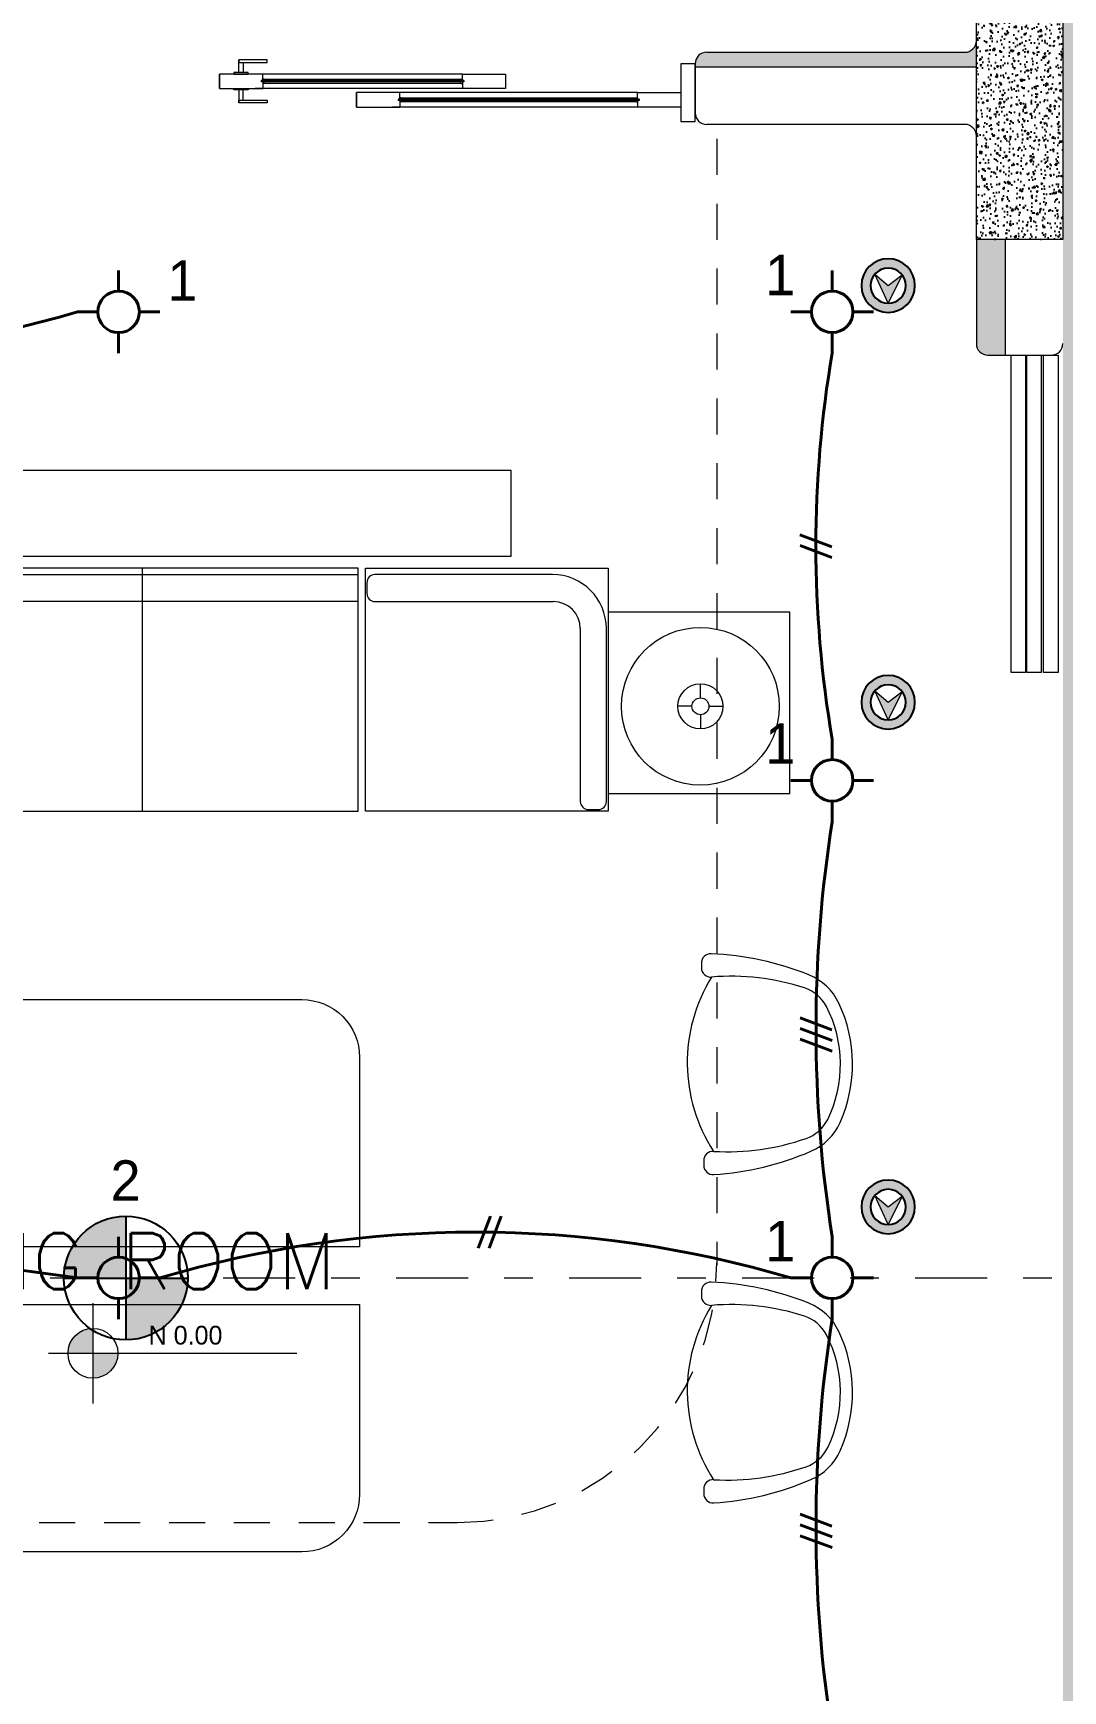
# Model space of a CAD drawing. Header units: metres. Extents: x 14 to 2416, y -346 to 476.
# Drawn here: x 53.43 to 57, y -82.06 to -76.31 of the extents above; entities that cross this region are included whole.
import ezdxf

# ---------------------------------------------------------------- set-up
doc = ezdxf.new("R2010")
doc.units = ezdxf.units.M
for name, pattern in [('0', [0]), ('CONTINU', [0]), ('DASHDOT', [1, 0.5, -0.25, 0, -0.25]), ('HIDDEN2', [0.1875, 0.125, -0.0625])]:
    doc.linetypes.add(name, pattern=pattern)
doc.layers.get('0').update_dxf_attribs({"linetype": '0', "lineweight": 20})
for name, color, linetype, lineweight in [('A-ANNO-TEXT', 20, 'Continuous', 13), ('A-DOOR', 35, 'Continuous', 5), ('A-SECT-IDEN', 251, 'CONTINU', 9), ('A-WALL', 250, 'Continuous', 20), ('baños', 251, 'Continuous', 0), ('Columnas', 7, 'Continuous', 18), ('E Salida Luces', 22, 'Continuous', 40), ('E Tuberia Emp Losa', 22, 'Continuous', 40), ('MAVA', 1, 'Continuous', 15), ('MOBILIARIOS', 252, 'Continuous', 0), ('piscina', 131, 'Continuous', 0), ('textos', 7, 'Continuous', 0)]:
    doc.layers.add(name, color=color, linetype=linetype, lineweight=lineweight)
doc.layers.add('HATCH', color=8, linetype='Continuous')
doc.layers.add('MAVA Luminarias', color=1, linetype='Continuous')
doc.layers.add('hatch piso', color=253, linetype='Continuous', lineweight=0, transparency=0.7)
doc.layers.add('RELLENO SECCION', color=8, linetype='Continuous', lineweight=0, transparency=0.4)
doc.layers.add('Techos 1', color=7, linetype='HIDDEN2', lineweight=9, true_color=0x42391a)
doc.styles.add('CENTURY GOTHIC', font='GOTHIC.TTF')
doc.styles.add('ESC100-2mm', font='arial.ttf', dxfattribs={"height": 0.15})
doc.styles.get("Standard").update_dxf_attribs({"font": 'arial.ttf', "height": 0.1875})

# ---------------------------------------------------------------- blocks, each defined once
blk = doc.blocks.new('dl ip')
at = {"layer": 'MAVA', "transparency": 33554687}
h = blk.add_hatch(color=40, dxfattribs=at)
h.dxf.hatch_style = 1
h.paths.add_polyline_path([(94.7574, -111.2088), (94.7109, -111.2482), (94.6624, -111.2113), (94.7109, -111.3092)])
at = {"layer": 'MAVA Luminarias', "linetype": 'Continuous'}
h = blk.add_hatch(color=40, dxfattribs=at)
h.paths.add_polyline_path([(94.618, -111.2482, 1), (94.8039, -111.2482, 1)])
h.paths.add_polyline_path([(94.7719, -111.2482, -1), (94.6499, -111.2482, -1)], flags=16)
at = {"layer": 'MAVA', "color": 40}
for p, q in [((94.7109, -111.2482), (94.6624, -111.2113)), ((94.6624, -111.2113), (94.7109, -111.3092)), ((94.7109, -111.3092), (94.7574, -111.2088)), ((94.7574, -111.2088), (94.7109, -111.2482))]:
    blk.add_line(p, q, dxfattribs=at)
at = {"layer": 'MAVA Luminarias', "color": 40, "linetype": 'Continuous'}
for radius in [0.093, 0.061]:
    blk.add_circle((94.7109, -111.2482), radius, dxfattribs=at)
blk = doc.blocks.new('lum decorativa')
at = {"layer": 'MAVA Luminarias', "ltscale": 0.3, "transparency": 33554687}
h = blk.add_hatch(color=82, dxfattribs=at)
h.paths.add_polyline_path([(513802.9376, 2035251.3382, 0.414214), (513802.8639, 2035251.2646), (513802.9376, 2035251.2646)])
h.paths.add_polyline_path([(513802.9376, 2035251.1909, 0.414214), (513803.0112, 2035251.2646), (513802.9376, 2035251.2646)])
at = {"layer": 'MAVA Luminarias', "color": 82, "ltscale": 0.3, "transparency": 33554687}
for p, q in [((513802.9376, 2035251.3382), (513802.9376, 2035251.1909)), ((513802.8639, 2035251.2646), (513803.0112, 2035251.2646))]:
    blk.add_line(p, q, dxfattribs=at)
blk.add_circle((513802.9376, 2035251.2646), 0.0737, dxfattribs=at)
blk = doc.blocks.new('PL BASE 1N NASAS 09')
at = {"layer": 'HATCH'}
h = blk.add_hatch(dxfattribs=at)
h.set_pattern_fill('AR-CONC', color=256, scale=0.00032)
h.paths.add_polyline_path([(-93.3811, -41.6493), (-93.6811, -41.6493), (-93.6811, -40.6447), (-93.3811, -40.6447)])
at = {"layer": 'RELLENO SECCION', "true_color": 0xc7c8ca}
h = blk.add_hatch(color=9, dxfattribs=at)
h.dxf.hatch_style = 1
h.paths.add_polyline_path([(-94.6161, -40.9997, 0.414214), (-94.6561, -41.0397), (-94.6561, -41.0497), (-93.6811, -41.0497), (-93.6811, -40.9597, -0.414214), (-93.7211, -40.9997)])
h = blk.add_hatch(color=9, dxfattribs=at)
h.dxf.hatch_style = 1
h.paths.add_polyline_path([(-93.5811, -41.6493), (-93.6811, -41.6493), (-93.6811, -42.0097, 0.414214), (-93.6411, -42.0497), (-93.5811, -42.0497)])
at = {"layer": 'textos', "transparency": 33554534}
h = blk.add_hatch(color=256, dxfattribs=at)
h.dxf.hatch_style = 1
h.paths.add_polyline_path([(-96.745, -45.4242, 0.414214), (-96.8315, -45.5108), (-96.745, -45.5108)])
h.paths.add_polyline_path([(-96.6584, -45.5108), (-96.745, -45.5108), (-96.745, -45.5973, 0.414214)])
at = {"layer": 'A-DOOR'}
for p, q in [((-96.2386, -41.0701), (-96.2386, -41.0254)), ((-96.2386, -41.0701), (-96.2386, -41.0254)), ((-96.2236, -41.035), (-96.2236, -41.0701)), ((-96.2236, -41.035), (-96.2236, -41.0701)), ((-96.3061, -41.1251), (-96.3061, -41.0751)), ((-96.1561, -41.0751), (-96.3061, -41.0751)), ((-96.3061, -41.0751), (-96.3061, -41.1251)), ((-96.3061, -41.1251), (-96.3061, -41.0751)), ((-96.1561, -41.0751), (-96.3061, -41.0751)), ((-96.3061, -41.0751), (-96.3061, -41.1251)), ((-95.4637, -41.0751), (-96.1823, -41.0751)), ((-95.4637, -41.0751), (-96.1823, -41.0751)), ((-96.1561, -41.0976), (-96.1561, -41.0751)), ((-96.1561, -41.0976), (-96.1561, -41.0751)), ((-96.1511, -41.0929), (-96.1561, -41.0929)), ((-96.1511, -41.0929), (-96.1561, -41.0929)), ((-96.1511, -41.0929), (-95.4687, -41.0929)), ((-96.1511, -41.0929), (-96.1511, -41.0976)), ((-96.1511, -41.0929), (-95.4687, -41.0929)), ((-96.1511, -41.0929), (-96.1511, -41.0976)), ((-95.4687, -41.0929), (-95.4637, -41.0929)), ((-95.4687, -41.0929), (-95.4687, -41.0976)), ((-95.4687, -41.0929), (-95.4637, -41.0929)), ((-95.4687, -41.0929), (-95.4687, -41.0976)), ((-95.4637, -41.0751), (-95.3137, -41.0751)), ((-95.4637, -41.0976), (-95.4637, -41.0751)), ((-95.4637, -41.0751), (-95.3137, -41.0751)), ((-95.4637, -41.0976), (-95.4637, -41.0751)), ((-95.3137, -41.0751), (-95.3137, -41.1251)), ((-95.3137, -41.0751), (-95.3137, -41.1251)), ((-96.3061, -41.1251), (-96.1561, -41.1251)), ((-96.3061, -41.1251), (-96.1561, -41.1251)), ((-96.2386, -41.1301), (-96.2386, -41.1749)), ((-96.2386, -41.1301), (-96.2386, -41.1749)), ((-96.2236, -41.1652), (-96.2236, -41.1301)), ((-96.2236, -41.1652), (-96.2236, -41.1301)), ((-95.4637, -41.1251), (-96.1823, -41.1251)), ((-95.4637, -41.1251), (-96.1823, -41.1251)), ((-95.4587, -41.0976), (-96.1611, -41.0976)), ((-96.1611, -41.0976), (-96.1611, -41.1026)), ((-95.4587, -41.0976), (-96.1611, -41.0976)), ((-96.1611, -41.0976), (-96.1611, -41.1026)), ((-95.4587, -41.1026), (-96.1611, -41.1026)), ((-95.4587, -41.1026), (-96.1611, -41.1026)), ((-96.1561, -41.1026), (-96.1561, -41.1251)), ((-96.1561, -41.1026), (-96.1561, -41.1251)), ((-96.1511, -41.1074), (-96.1561, -41.1074)), ((-96.1511, -41.1074), (-96.1561, -41.1074)), ((-96.1511, -41.1074), (-96.1511, -41.1026)), ((-96.1511, -41.1074), (-96.1511, -41.1026)), ((-95.4687, -41.1074), (-96.1511, -41.1074)), ((-95.4687, -41.1074), (-96.1511, -41.1074)), ((-95.8311, -41.1897), (-95.8311, -41.1397)), ((-95.6811, -41.1397), (-95.8311, -41.1397)), ((-95.8311, -41.1397), (-95.8311, -41.1897)), ((-95.8311, -41.1897), (-95.8311, -41.1397)), ((-95.6811, -41.1397), (-95.8311, -41.1397)), ((-95.8311, -41.1397), (-95.8311, -41.1897)), ((-94.8561, -41.1397), (-95.7073, -41.1397)), ((-94.8561, -41.1397), (-95.7073, -41.1397)), ((-95.6811, -41.1622), (-95.6811, -41.1397)), ((-95.6811, -41.1622), (-95.6811, -41.1397)), ((-95.4687, -41.1074), (-95.4687, -41.1026)), ((-95.4687, -41.1074), (-95.4687, -41.1026)), ((-95.4687, -41.1074), (-95.4637, -41.1074)), ((-95.4687, -41.1074), (-95.4637, -41.1074)), ((-95.4637, -41.1026), (-95.4637, -41.1251)), ((-95.4637, -41.1026), (-95.4637, -41.1251)), ((-95.3137, -41.1251), (-95.4637, -41.1251)), ((-95.3137, -41.1251), (-95.4637, -41.1251)), ((-95.4587, -41.0976), (-95.4587, -41.1026)), ((-95.4587, -41.0976), (-95.4587, -41.1026)), ((-94.8561, -41.1397), (-94.7061, -41.1397)), ((-94.8561, -41.1622), (-94.8561, -41.1397)), ((-94.8561, -41.1397), (-94.7061, -41.1397)), ((-94.8561, -41.1622), (-94.8561, -41.1397)), ((-94.7061, -41.1397), (-94.7061, -41.1897)), ((-94.7061, -41.1397), (-94.7061, -41.1897)), ((-95.8311, -41.1897), (-95.6811, -41.1897)), ((-95.8311, -41.1897), (-95.6811, -41.1897)), ((-94.8561, -41.1897), (-95.7073, -41.1897)), ((-94.8561, -41.1897), (-95.7073, -41.1897)), ((-94.8511, -41.1622), (-95.6861, -41.1622)), ((-95.6861, -41.1622), (-95.6861, -41.1672)), ((-94.8511, -41.1622), (-95.6861, -41.1622)), ((-95.6861, -41.1622), (-95.6861, -41.1672)), ((-94.8511, -41.1672), (-95.6861, -41.1672)), ((-94.8511, -41.1672), (-95.6861, -41.1672)), ((-95.6761, -41.1575), (-95.6811, -41.1575)), ((-95.6761, -41.1575), (-95.6811, -41.1575)), ((-95.6811, -41.1672), (-95.6811, -41.1897)), ((-95.6811, -41.1672), (-95.6811, -41.1897)), ((-95.6761, -41.172), (-95.6811, -41.172)), ((-95.6761, -41.172), (-95.6811, -41.172)), ((-95.6761, -41.1575), (-94.8611, -41.1575)), ((-95.6761, -41.1575), (-95.6761, -41.1622)), ((-95.6761, -41.1575), (-94.8611, -41.1575)), ((-95.6761, -41.1575), (-95.6761, -41.1622)), ((-95.6761, -41.172), (-95.6761, -41.1672)), ((-95.6761, -41.172), (-95.6761, -41.1672)), ((-94.8611, -41.172), (-95.6761, -41.172)), ((-94.8611, -41.172), (-95.6761, -41.172)), ((-94.8611, -41.1575), (-94.8561, -41.1575)), ((-94.8611, -41.1575), (-94.8611, -41.1622)), ((-94.8611, -41.1575), (-94.8561, -41.1575)), ((-94.8611, -41.1575), (-94.8611, -41.1622)), ((-94.8611, -41.172), (-94.8611, -41.1672)), ((-94.8611, -41.172), (-94.8611, -41.1672)), ((-94.8611, -41.172), (-94.8561, -41.172)), ((-94.8611, -41.172), (-94.8561, -41.172)), ((-94.8561, -41.1672), (-94.8561, -41.1897)), ((-94.8561, -41.1672), (-94.8561, -41.1897)), ((-94.7061, -41.1897), (-94.8561, -41.1897)), ((-94.7061, -41.1897), (-94.8561, -41.1897)), ((-94.8511, -41.1622), (-94.8511, -41.1672)), ((-94.8511, -41.1622), (-94.8511, -41.1672))]:
    blk.add_line(p, q, dxfattribs=at)
at = {"layer": 'A-DOOR', "color": 7}
for points in [[(-96.2386, -41.0254), (-96.2386, -41.035), (-96.1413, -41.035), (-96.1413, -41.0254)], [(-96.2386, -41.0254), (-96.2386, -41.035), (-96.1413, -41.035), (-96.1413, -41.0254)], [(-96.2559, -41.0751), (-96.2064, -41.0751), (-96.2064, -41.0701), (-96.2559, -41.0701)], [(-96.2558, -41.0751), (-96.2064, -41.0751), (-96.2064, -41.0701), (-96.2558, -41.0701)], [(-96.2559, -41.1251), (-96.2064, -41.1251), (-96.2064, -41.1301), (-96.2559, -41.1301)], [(-96.2558, -41.1251), (-96.2064, -41.1251), (-96.2064, -41.1301), (-96.2558, -41.1301)], [(-96.2386, -41.1749), (-96.2386, -41.1652), (-96.1413, -41.1652), (-96.1413, -41.1749)], [(-96.2386, -41.1749), (-96.2386, -41.1652), (-96.1413, -41.1652), (-96.1413, -41.1749)]]:
    blk.add_lwpolyline(points, close=True, dxfattribs=at)
at = {"layer": 'A-DOOR'}
for points in [[(-94.7061, -41.2397), (-94.6561, -41.2397), (-94.6561, -41.0397), (-94.7061, -41.0397)], [(-94.7061, -41.2397), (-94.6561, -41.2397), (-94.6561, -41.0397), (-94.7061, -41.0397)], [(-93.5608, -42.0497), (-93.5108, -42.0497), (-93.5108, -43.1497), (-93.5608, -43.1497)], [(-93.5058, -42.0497), (-93.4558, -42.0497), (-93.4558, -43.1497), (-93.5058, -43.1497)], [(-93.4477, -42.0497), (-93.3977, -42.0497), (-93.3977, -43.1497), (-93.4477, -43.1497)]]:
    blk.add_lwpolyline(points, close=True, dxfattribs=at)
at = {"layer": 'A-WALL'}
for p, q in [((-94.6161, -40.9997), (-93.7211, -40.9997)), ((-94.6562, -41.0847), (-94.6562, -41.1947)), ((-94.6561, -41.0397), (-94.6561, -41.2097)), ((-94.6561, -41.0497), (-93.6811, -41.0497)), ((-93.7211, -41.2497), (-94.6161, -41.2497)), ((-93.6811, -41.6493), (-93.6811, -42.0097)), ((-93.5811, -41.6493), (-93.5811, -42.0497)), ((-93.6411, -42.0497), (-93.4211, -42.0497))]:
    blk.add_line(p, q, dxfattribs=at)
for centre, start, end in [((-93.7211, -40.9597), 270, 360), ((-94.6161, -41.0397), 90, 180), ((-94.6161, -41.2097), 180, 270), ((-93.7211, -41.2897), 360, 90), ((-93.6411, -42.0097), 180, 270), ((-93.4211, -42.0097), 270, 0)]:
    blk.add_arc(centre, 0.04, start, end, dxfattribs=at)
at = {"layer": 'Columnas'}
blk.add_lwpolyline([(-93.3811, -41.6493), (-93.6811, -41.6493), (-93.6811, -40.6447), (-93.3811, -40.6447)], close=True, dxfattribs=at)
at = {"layer": 'piscina', "const_width": 0.004}
for points in [[(-95.4587, -41.1001), (-96.1611, -41.1001)], [(-95.4587, -41.1001), (-96.1611, -41.1001)], [(-94.8511, -41.1647), (-95.6861, -41.1647)], [(-94.8511, -41.1647), (-95.6861, -41.1647)]]:
    blk.add_lwpolyline(points, dxfattribs=at)
at = {"layer": 'Techos 1'}
for p, q in [((-94.5811, -41.2997), (-94.5811, -45.2056)), ((-97.8311, -46.0977), (-95.4811, -46.0977))]:
    blk.add_line(p, q, dxfattribs=at)
blk.add_arc((-95.4811, -45.1977), 0.9, 270, 0, dxfattribs=at)
at = {"layer": 'textos'}
for p, q in [((-96.745, -45.3368), (-96.745, -45.6847)), ((-96.8988, -45.5108), (-96.0379, -45.5108))]:
    blk.add_line(p, q, dxfattribs=at)
blk.add_circle((-96.745, -45.5108), 0.0865, dxfattribs=at)
at = {"layer": 'baños', "linetype": 'Continuous'}
for tag, p in [('MODELNUMBER', (-121.6562, -54.8273)), ('TRADENAME', (-121.6562, -54.8273)), ('PRODUCT', (-121.6562, -54.8274)), ('MATERIAL', (-121.6562, -54.8274))]:
    blk.add_attdef(tag, p, '', height=0.0000254, rotation=359.99992, dxfattribs=at)
at = {"layer": 'textos', "insert": (-97.6997, -45.2888), "char_height": 0.195, "width": 3.404877, "attachment_point": 7}
blk.add_mtext('{\\Fromans|c0; LIVING ROOM}', dxfattribs=at)
at = {"layer": 'textos', "insert": (-96.552, -45.4154), "char_height": 0.065, "attachment_point": 1, "style": 'ESC100-2mm'}
blk.add_mtext_dynamic_manual_height_columns('{\\Ftxt|c0;N 0.00}', width=2.216942, gutter_width=0.5, heights=[0], dxfattribs=at)
blk = doc.blocks.new('A$Ce5805d30')
at = {"layer": 'MOBILIARIOS'}
for p, q in [((0.5483, 0.5483, -0.3418), (0, 0.5483, -0.3418)), ((0, 0.5483, -0.3418), (0, 0, -0.3418)), ((0.5483, 0, -0.3418), (0.5483, 0.5483, -0.3418)), ((0.2635, 0.2954, -0.3418), (0.2635, 0.338, -0.3418)), ((0.2379, 0.2699, -0.3418), (0.1954, 0.2699, -0.3418)), ((0.289, 0.2699, -0.3418), (0.3315, 0.2699, -0.3418)), ((0.2635, 0.2444, -0.3418), (0.2635, 0.2018, -0.3418)), ((0, 0, -0.3418), (0.5483, 0, -0.3418))]:
    blk.add_line(p, q, dxfattribs=at)
for radius in [0.2382, 0.0681, 0.0255]:
    blk.add_circle((0.2635, 0.2699, -0.3418), radius, dxfattribs=at)
blk = doc.blocks.new('PL MUEBLES 1N NASAS 09')
at = {"layer": 'hatch piso'}
h = blk.add_hatch(dxfattribs=at)
h.set_pattern_fill('AR-BRSTD', color=256, scale=0.002, angle=-90)
h.set_pattern_definition([(270, (32.50438, 232.01007), (0.1354836, -2e-17), []), (0, (32.50438, 232.01007), (0.1354836, 0.2032), [0.1354836, -0.1354836])])
h.paths.add_polyline_path([(77.6423, 53.2549), (75.0805, 53.2549), (75.0805, 47.4481), (74.0805, 47.4481), (74.0805, 53.2536), (64.2055, 53.2536), (64.2055, 52.9536), (68.8805, 52.9536), (68.8805, 32.9536), (64.2055, 32.9536), (64.2055, 32.6536), (74.0805, 32.6536), (74.0805, 38.459), (75.0805, 38.459), (75.0805, 32.6549), (77.6423, 32.6549)])
h.paths.add_polyline_path([(72.263, 46.1088), (72.263, 45.6588), (72.6881, 45.6588), (72.6881, 44.6588), (70.0881, 44.6588), (70.0881, 45.6588), (70.5049, 45.6588), (70.5049, 46.1088)], flags=16)
h.paths.add_polyline_path([(70.1951, 48.5995), (70.1951, 49.5995), (71.8951, 49.5995), (71.8951, 48.5995)], flags=16)
edge = h.paths.add_edge_path(flags=16)
edge.add_arc((73.3805, 47.1481), 0.1, 90, 180, ccw=False)
edge.add_line((73.3805, 47.2481), (73.7805, 47.2481))
edge.add_arc((73.7805, 47.1481), 0.1, 0, 90, ccw=False)
edge.add_line((73.8805, 47.1481), (73.8805, 46.8981))
edge.add_arc((73.7805, 46.8981), 0.1, -90, 0, ccw=False)
edge.add_line((73.7805, 46.7981), (73.3805, 46.7981))
edge.add_arc((73.3805, 46.8981), 0.1, 180, 270, ccw=False)
edge.add_line((73.2805, 46.8981), (73.2805, 47.1481))
edge = h.paths.add_edge_path(flags=16)
edge.add_arc((71.0742, 50.0034), 0.25, 0, 360)
edge = h.paths.add_edge_path(flags=16)
edge.add_ellipse((71.5381, 43.9234), major_axis=(0.8, 0.0085), ratio=0.419259, start_angle=0, end_angle=360)
h.paths.add_polyline_path([(72.6881, 44.3074), (73.4881, 44.3074), (73.4881, 43.5074), (72.6881, 43.5074)], flags=16)
h.paths.add_polyline_path([(70.0881, 44.3074), (70.0881, 43.5074), (69.2881, 43.5074), (69.2881, 44.3074)], flags=16)
h.paths.add_polyline_path([(70.1951, 50.4072), (70.1951, 51.4072), (71.8951, 51.4072), (71.8951, 50.4072)], flags=16)
edge = h.paths.add_edge_path(flags=16)
edge.add_ellipse((71.5381, 41.9837), major_axis=(0.8, -0.0085), ratio=0.419259, start_angle=0, end_angle=360, ccw=False)
h.paths.add_polyline_path([(72.6881, 42.3997), (73.4881, 42.3997), (73.4881, 41.5997), (72.6881, 41.5997)], flags=16)
h.paths.add_polyline_path([(70.0881, 42.3997), (70.0881, 41.5997), (69.2881, 41.5997), (69.2881, 42.3997)], flags=16)
edge = h.paths.add_edge_path(flags=16)
edge.add_line((73.2805, 52.5959), (73.2805, 52.8459))
edge.add_arc((73.3805, 52.8459), 0.1, 90, 180, ccw=False)
edge.add_line((73.3805, 52.9459), (73.7805, 52.9459))
edge.add_arc((73.7805, 52.8459), 0.1, 0, 90, ccw=False)
edge.add_line((73.8805, 52.8459), (73.8805, 52.5959))
edge.add_arc((73.7805, 52.5959), 0.1, -90, 0, ccw=False)
edge.add_line((73.7805, 52.4959), (73.3805, 52.4959))
edge.add_arc((73.3805, 52.5959), 0.1, 180, 270, ccw=False)
h.paths.add_polyline_path([(72.6881, 41.2483), (72.6881, 40.2483), (72.263, 40.2483), (72.263, 39.7983), (70.5049, 39.7983), (70.5049, 40.2483), (70.0881, 40.2483), (70.0881, 41.2483)], flags=16)
edge = h.paths.add_edge_path(flags=16)
edge.add_line((73.3805, 39.099), (73.7805, 39.099))
edge.add_arc((73.7805, 38.999), 0.1, 0, 90, ccw=False)
edge.add_line((73.8805, 38.999), (73.8805, 38.749))
edge.add_arc((73.7805, 38.749), 0.1, -90, 0, ccw=False)
edge.add_line((73.7805, 38.649), (73.3805, 38.649))
edge.add_arc((73.3805, 38.749), 0.1, 180, 270, ccw=False)
edge.add_line((73.2805, 38.749), (73.2805, 38.999))
edge.add_arc((73.3805, 38.999), 0.1, 90, 180, ccw=False)
edge = h.paths.add_edge_path(flags=0)
edge.add_line((70.4837, 36.7952), (70.4399, 36.8229))
edge.add_line((70.4399, 36.8229), (70.4131, 36.7807))
edge.add_line((70.4131, 36.7807), (70.3286, 36.8341))
edge.add_arc((70.195, 36.6229), 0.25, 57.68021, 237.68021)
edge.add_line((70.0613, 36.4116), (70.1458, 36.3581))
edge.add_line((70.1458, 36.3581), (70.1191, 36.3159))
edge.add_line((70.1191, 36.3159), (70.1731, 36.2817))
edge.add_arc((71.2562, 35.9774), 1.125, 133.37096, 164.30948, ccw=False)
edge = h.paths.add_edge_path(flags=16)
edge.add_arc((70.0042, 35.9865), 0.2909, 89.25887, 335.97934, ccw=False)
edge.add_line((70.008, 36.2774), (70.108, 36.2774))
edge.add_line((70.108, 36.2774), (70.108, 36.2274))
edge.add_line((70.108, 36.2274), (70.008, 36.2274))
edge.add_arc((70.008, 35.9774), 0.25, 90, 270)
edge.add_line((70.008, 35.7274), (70.108, 35.7274))
edge.add_line((70.108, 35.7274), (70.108, 35.6774))
edge.add_line((70.108, 35.6774), (70.1799, 35.6774))
edge.add_line((70.1799, 35.6774), (70.1191, 35.639))
edge.add_line((70.1191, 35.639), (70.1458, 35.5967))
edge.add_line((70.1458, 35.5967), (70.0613, 35.5433))
edge.add_arc((70.195, 35.332), 0.25, 122.31979, 302.31979)
edge.add_line((70.3286, 35.1207), (70.4131, 35.1742))
edge.add_line((70.4131, 35.1742), (70.4399, 35.1319))
edge.add_line((70.4399, 35.1319), (70.3554, 35.0785))
edge.add_arc((70.1898, 35.3287), 0.3, 211.27428, 303.49799, ccw=False)
edge.add_arc((70.2847, 34.8472), 0.4791, -37.75931, 137.1635, ccw=False)
edge.add_arc((70.6181, 34.7662), 0.2172, 282.0494, 481.72819)
edge.add_line((70.5039, 34.9509), (70.544, 35.0426))
edge.add_line((70.544, 35.0426), (70.5898, 35.0225))
edge.add_line((70.5898, 35.0225), (70.5497, 34.9309))
edge.add_arc((70.79, 34.8563), 0.2515, -29.97721, 162.74223, ccw=False)
edge.add_line((71.0078, 34.7306), (71.0479, 34.8222))
edge.add_line((71.0479, 34.8222), (71.0937, 34.8022))
edge.add_line((71.0937, 34.8022), (71.1225, 34.8681))
edge.add_line((71.1225, 34.8681), (71.1334, 34.797))
edge.add_line((71.1334, 34.797), (71.1828, 34.8046))
edge.add_line((71.1828, 34.8046), (71.198, 34.7057))
edge.add_arc((71.443, 34.7571), 0.2504, 5.56994, 191.83466, ccw=False)
edge.add_line((71.6922, 34.7814), (71.6771, 34.8802))
edge.add_line((71.6771, 34.8802), (71.7265, 34.8878))
edge.add_line((71.7265, 34.8878), (71.7156, 34.9588))
edge.add_line((71.7156, 34.9588), (71.7628, 34.9046))
edge.add_line((71.7628, 34.9046), (71.8005, 34.9374))
edge.add_line((71.8005, 34.9374), (71.8662, 34.862))
edge.add_arc((72.0737, 35.0044), 0.2516, 47.58671, 214.45746, ccw=False)
edge.add_line((72.2434, 35.1902), (72.1778, 35.2656))
edge.add_line((72.1778, 35.2656), (72.2155, 35.2984))
edge.add_line((72.2155, 35.2984), (72.1612, 35.3608))
edge.add_line((72.1612, 35.3608), (72.2391, 35.3331))
edge.add_line((72.2391, 35.3331), (72.2559, 35.3802))
edge.add_line((72.2559, 35.3802), (72.3501, 35.3468))
edge.add_arc((72.4234, 35.586), 0.2502, 67.92435, 252.95457, ccw=False)
edge.add_line((72.5175, 35.8179), (72.4233, 35.8514))
edge.add_line((72.4233, 35.8514), (72.44, 35.8985))
edge.add_line((72.44, 35.8985), (72.3723, 35.9226))
edge.add_line((72.3723, 35.9226), (72.4424, 35.9384))
edge.add_line((72.4424, 35.9384), (72.4313, 35.9872))
edge.add_line((72.4313, 35.9872), (72.5289, 36.0093))
edge.add_arc((72.4445, 36.2465), 0.2518, 95.95001, 289.56847, ccw=False)
edge.add_line((72.4184, 36.4969), (72.3209, 36.4749))
edge.add_line((72.3209, 36.4749), (72.3099, 36.5236))
edge.add_line((72.3099, 36.5236), (72.2397, 36.5077))
edge.add_line((72.2397, 36.5077), (72.2905, 36.5587))
edge.add_line((72.2905, 36.5587), (72.2551, 36.594))
edge.add_line((72.2551, 36.594), (72.3257, 36.6648))
edge.add_arc((72.1487, 36.8413), 0.25, 315.07903, 495.07903)
edge.add_line((71.9717, 37.0178), (71.9011, 36.947))
edge.add_line((71.9011, 36.947), (71.8657, 36.9823))
edge.add_line((71.8657, 36.9823), (71.9363, 37.0531))
edge.add_arc((72.1119, 36.9416), 0.2081, -66.66126, 147.57331, ccw=False)
edge.add_arc((72.46, 37.8666), 1.1473, 197.48909, 256.61195, ccw=False)
edge.add_arc((71.3445, 37.2226), 0.3, -4.05695, 85.94305, ccw=False)
edge.add_line((71.6438, 37.2013), (71.6367, 37.1016))
edge.add_line((71.6367, 37.1016), (71.5868, 37.1051))
edge.add_line((71.5868, 37.1051), (71.5939, 37.2049))
edge.add_arc((71.3445, 37.2226), 0.25, 355.94305, 535.94305)
edge.add_line((71.0952, 37.2403), (71.0881, 37.1405))
edge.add_line((71.0881, 37.1405), (71.0382, 37.144))
edge.add_line((71.0382, 37.144), (71.0331, 37.0723))
edge.add_line((71.0331, 37.0723), (70.9991, 37.1357))
edge.add_line((70.9991, 37.1357), (70.955, 37.112))
edge.add_line((70.955, 37.112), (70.9077, 37.2001))
edge.add_arc((70.4179, 37.5831), 0.6217, 274.55284, 321.97284, ccw=False)
edge.add_line((70.4673, 36.9633), (70.5146, 36.8752))
edge.add_line((70.5146, 36.8752), (70.4706, 36.8515))
edge.add_line((70.4706, 36.8515), (70.4233, 36.9396))
edge.add_arc((70.6845, 37.0871), 0.3, 117.21733, 209.44104, ccw=False)
edge.add_arc((71.7235, 36.3655), 1.5363, 139.95915, 198.89214)
edge = h.paths.add_edge_path(flags=0)
edge.add_arc((71.2562, 35.9774), 0.7, 0, 360)
edge = h.paths.add_edge_path(flags=16)
edge.add_line((73.3805, 33.4111), (73.7805, 33.4111))
edge.add_arc((73.7805, 33.3111), 0.1, 0, 90, ccw=False)
edge.add_line((73.8805, 33.3111), (73.8805, 33.0611))
edge.add_arc((73.7805, 33.0611), 0.1, -90, 0, ccw=False)
edge.add_line((73.7805, 32.9611), (73.3805, 32.9611))
edge.add_arc((73.3805, 33.0611), 0.1, 180, 270, ccw=False)
edge.add_line((73.2805, 33.0611), (73.2805, 33.3111))
edge.add_arc((73.3805, 33.3111), 0.1, 90, 180, ccw=False)
at = {"layer": 'MOBILIARIOS'}
for p, q in [((65.6872, 45.4149), (65.6872, 44.5726)), ((66.4358, 44.5726), (66.4358, 45.4149)), ((66.4666, 45.3646), (66.4666, 45.3272)), ((67.1102, 45.3927), (66.4946, 45.3927)), ((66.4946, 45.2991), (67.1132, 45.2991)), ((67.2068, 45.2055), (67.2068, 44.606)), ((67.2973, 44.606), (67.2973, 45.2055)), ((67.2349, 44.578), (67.2693, 44.578)), ((67.6267, 44.0446), (67.6269, 44.0292)), ((67.6348, 43.3598), (67.6349, 43.3444)), ((67.6267, 42.9063), (67.6269, 42.8909)), ((67.6348, 42.2215), (67.6349, 42.2061))]:
    blk.add_line(p, q, dxfattribs=at)
for points in [[(64.3489, 45.456), (66.9666, 45.456), (66.9666, 45.7535), (64.3489, 45.7535)], [(67.3037, 44.5726), (66.4614, 44.5726), (66.4614, 45.4149), (67.3037, 45.4149)]]:
    blk.add_lwpolyline(points, close=True, dxfattribs=at)
blk.add_lwpolyline([(66.4358, 45.4149), (64.9385, 45.4149), (64.9385, 44.5726), (66.4358, 44.5726)], dxfattribs=at)
blk.add_lwpolyline([(66.4358, 45.2998), (64.9769, 45.2998, -0.414214), (64.9488, 45.3278), (64.9488, 45.3646, -0.414214), (64.9769, 45.3927), (66.4358, 45.3927)], format="xyb", dxfattribs=at)
for points in [[(65.091, 43.919), (66.2413, 43.919, -0.414214), (66.4413, 43.719), (66.4413, 43.0615), (64.891, 43.0615), (64.891, 43.719, -0.414214)], [(64.891, 42.8615), (66.4413, 42.8615), (66.4413, 42.2041, -0.414214), (66.2413, 42.0041), (65.091, 42.0041, -0.414214), (64.891, 42.2041)]]:
    blk.add_lwpolyline(points, format="xyb", close=True, dxfattribs=at)
for centre, radius, start, end in [((66.4946, 45.3646), 0.0281, 90, 180), ((67.1102, 45.2055), 0.1872, 0, 90), ((66.4946, 45.3272), 0.0281, 180, 270), ((67.1132, 45.2055), 0.0936, 0, 90), ((67.2349, 44.606), 0.0281, 180, 270), ((67.2693, 44.606), 0.0281, 270, 0), ((67.6593, 44.045), 0.0326, 87.67794, 180.67585), ((67.6595, 44.0296), 0.0326, 180.67585, 274.55102), ((67.6193, 43.0593), 1.019, 68.08519, 87.67794), ((68.1415, 43.7005), 0.5638, 148.25887, 213.09283), ((67.7286, 43.1611), 0.8387, 72.26743, 94.55102), ((67.9267, 43.8234), 0.1955, 25.34412, 68.08519), ((67.9443, 43.8358), 0.1303, 27.2527, 72.26743), ((67.671, 43.695), 0.4378, 334.099, 27.2527), ((67.6553, 43.6948), 0.4958, 336.00758, 25.34412), ((67.9476, 43.5607), 0.1303, 289.08427, 334.099), ((67.9296, 43.5727), 0.1955, 293.26651, 336.00758), ((67.716, 44.2301), 0.8387, 266.80068, 289.08427), ((67.6673, 43.3602), 0.0326, 86.80068, 180.67585), ((67.6675, 43.3448), 0.0326, 180.67585, 273.67376), ((67.6043, 44.3292), 1.019, 273.67376, 293.26651), ((67.6593, 42.9066), 0.0326, 87.67794, 180.67585), ((67.6193, 41.921), 1.019, 68.08519, 87.67794), ((67.6595, 42.8913), 0.0326, 180.67585, 274.55102), ((68.1415, 42.5622), 0.5638, 148.25887, 213.09283), ((67.7286, 42.0228), 0.8387, 72.26743, 94.55102), ((67.9443, 42.6974), 0.1303, 27.2527, 72.26743), ((67.9267, 42.685), 0.1955, 25.34412, 68.08519), ((67.6553, 42.5565), 0.4958, 336.00758, 25.34412), ((67.671, 42.5567), 0.4378, 334.099, 27.2527), ((67.9476, 42.4224), 0.1303, 289.08427, 334.099), ((67.9296, 42.4344), 0.1955, 293.26651, 336.00758), ((67.6673, 42.2219), 0.0326, 86.80068, 180.67585), ((67.716, 43.0918), 0.8387, 266.80068, 289.08427), ((67.6043, 43.1909), 1.019, 273.67376, 293.26651), ((67.6675, 42.2065), 0.0326, 180.67585, 273.67376)]:
    blk.add_arc(centre, radius, start, end, dxfattribs=at)
at = {"layer": 'baños'}
blk.add_blockref('PL BASE 1N NASAS 09', (162.2615, 88.2033), dxfattribs=at)
at = {"layer": 'MOBILIARIOS', "xscale": 1.148053469821852, "yscale": 1.148053469821852, "zscale": 1.148053469821852, "rotation": 90.00000000000001}
blk.add_blockref('A$Ce5805d30', (67.9332, 44.6334, 0.3924), dxfattribs=at)
blk = doc.blocks.new('A$Cbef68299')
blk.add_blockref('PL MUEBLES 1N NASAS 09', (-30.7659, -32.0535))
blk = doc.blocks.new('A$Cc5be7df0')
at = {"layer": 'A-SECT-IDEN', "linetype": 'DASHDOT', "ltscale": 0.5}
blk.add_line((58.8011, 28.237), (9.145, 28.237), dxfattribs=at)
at = {"layer": 'A-ANNO-TEXT'}
blk.add_blockref('A$Cbef68299', (4.1493, 17.337), dxfattribs=at)
blk = doc.blocks.new('*U516')
at = {"layer": 'E Salida Luces', "linetype": 'Continuous'}
for p, q in [((0, 0.358), (0, 0.181)), ((-0.358, 0.001), (-0.18, 0.001)), ((0.18, 0.001), (0.358, 0.001)), ((0, -0.179), (0, -0.357))]:
    blk.add_line(p, q, dxfattribs=at)
blk.add_circle((0, 0.001), 0.18, dxfattribs=at)
blk = doc.blocks.new('*U370')
for p, q in [((0.03, 1.37), (-1.05, -1.48)), ((0.99, 1.37), (-0.09, -1.48))]:
    blk.add_line(p, q)
blk = doc.blocks.new('*U511')
at = {"xscale": 0.03937007874015751, "yscale": 0.03937007874015751, "zscale": 0.03937007874015751, "rotation": 180.206991262193}
blk.add_blockref('*U370', (-0.0012, -0.0023), dxfattribs=at)
blk = doc.blocks.new('*U572')
at = {"xscale": 0.0393700787401575, "yscale": 0.0393700787401575, "zscale": 0.0393700787401575, "rotation": 89.64179943464127}
blk.add_blockref('*U370', (-0.0023, 0.0012), dxfattribs=at)

msp = doc.modelspace()

# ---------------------------------------------------------------- linework, layer by layer
at = {"layer": 'E Salida Luces'}
for centre, radius, start, end in [((52.4891, -73.5851), 3.8499, 253.48395, 286.51605), ((60.1415, -78.0885), 3.9964, 170.35864, 189.64136), ((60.7842, -79.7633), 4.6388, 171.07755, 188.92245), ((54.9641, -84.3169), 3.8499, 73.48395, 106.51605), ((52.4891, -87.8872), 7.3434, 81.42866, 98.57134), ((60.7842, -81.4884), 4.6388, 171.07755, 188.92245)]:
    msp.add_arc(centre, radius, start, end, dxfattribs=at)

# ---------------------------------------------------------------- block references
at = {"layer": 'A-ANNO-TEXT'}
msp.add_blockref('A$Cc5be7df0', (14.7377, -108.8632), dxfattribs=at)
at = {"layer": 'E Salida Luces', "xscale": 0.4, "yscale": 0.4, "zscale": 0.4, "rotation": 180}
msp.add_blockref('*U516', (53.7266, -77.2758), dxfattribs=at)
at = {"layer": 'E Salida Luces', "yscale": 0.4, "zscale": 0.4}
for p, xscale in [((56.2016, -77.2764), -0.4), ((56.2016, -78.9011), 0.4), ((53.7266, -80.6261), -0.4), ((56.2016, -80.6261), 0.4)]:
    msp.add_blockref('*U516', p, dxfattribs=dict(at, xscale=xscale))
at = {"layer": 'E Tuberia Emp Losa', "xscale": 0.9842519685039484, "yscale": 0.9842519685039484, "zscale": 0.9842519685039484}
for name, p, rotation in [('*U511', (56.1451, -78.0885), 90.00000000000001), ('*U511', (56.1454, -79.7633), 90.00000000000001), ('*U511', (56.1456, -79.8006), 90.00000000000001), ('*U572', (55.0141, -80.4673), 270), ('*U511', (56.1454, -81.4844), 90.00000000000001), ('*U511', (56.1456, -81.5217), 90.00000000000001)]:
    msp.add_blockref(name, p, dxfattribs=dict(at, rotation=rotation))
at = {"layer": 'MAVA Luminarias', "xscale": -1}
for p in [(151.1066, 34.0631), (151.1066, 32.6184), (151.1066, 30.8686)]:
    msp.add_blockref('dl ip', p, dxfattribs=at)
at = {"layer": 'MAVA Luminarias', "color": 82, "xscale": 2.91286913078865, "yscale": 2.91286913078865, "zscale": 2.91286913078865}
msp.add_blockref('lum decorativa', (-1496586.9647, -5928501.2082), dxfattribs=at)

# ---------------------------------------------------------------- texts
at = {"layer": 'E Tuberia Emp Losa', "char_height": 0.14, "attachment_point": 5, "style": 'CENTURY GOTHIC'}
for s, insert, width in [('1', (53.9479, -77.167), 0.116921), ('1 ', (56.0214, -77.1483), 0.276812), ('1 ', (56.0214, -78.773), 0.276812), ('2 ', (53.7507, -80.288), 0.276812), ('1 ', (56.0214, -80.498), 0.276812)]:
    msp.add_mtext(s, dxfattribs=dict(at, insert=insert, width=width))

doc.saveas('drawing.dxf')
